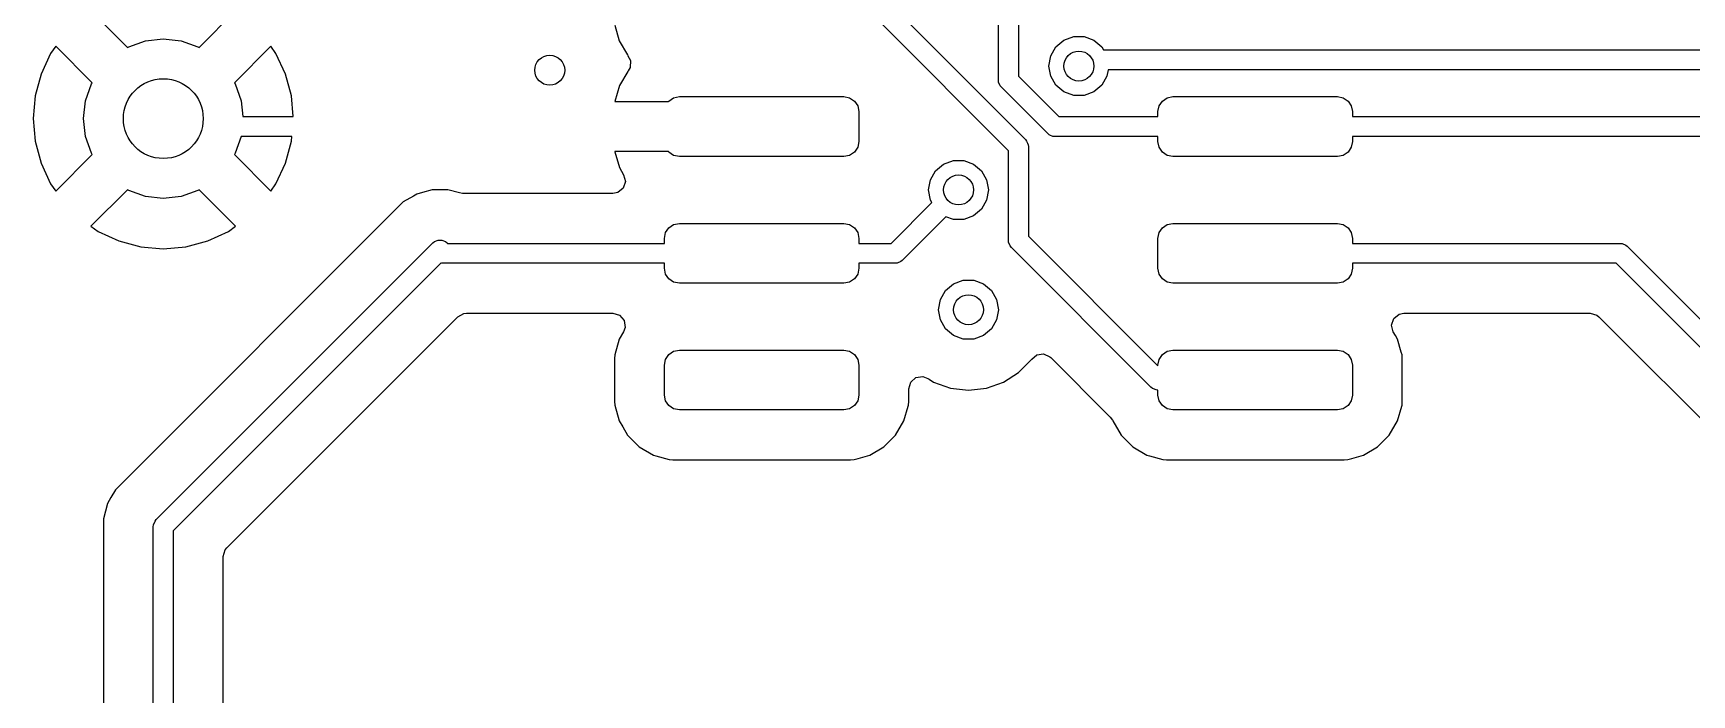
# Model space of a CAD drawing. Extents: x 2.85 to 10.26, y -4.55 to -2.42.
# Drawn here: x 5.914 to 6.569, y -3.168 to -2.907 of the extents above; entities that cross this region are included whole.
import ezdxf

# ---------------------------------------------------------------- set-up
doc = ezdxf.new("R2010")
doc.units = 0
doc.header["$MEASUREMENT"] = 0
doc.layers.add('BLACK', color=7, linetype='CONTINUOUS')

msp = doc.modelspace()

# ---------------------------------------------------------------- linework, layer by layer
at = {"layer": 'BLACK', "linetype": 'CONTINUOUS'}
for p, q in [((6.29528, -2.9252), (6.29528, -2.70079)), ((6.30315, -2.70242), (6.30315, -2.92357)), ((5.93699, -2.89787), (5.9514, -2.91228)), ((5.9797, -2.91228), (5.99411, -2.89787)), ((6.25591, -2.89859), (6.30593, -2.94862)), ((6.1438, -2.90345), (6.1456, -2.90966)), ((6.29921, -2.95304), (6.24918, -2.90301)), ((5.92307, -2.91179), (5.92106, -2.91467)), ((5.93748, -2.9262), (5.92307, -2.91179)), ((5.92307, -2.91179), (5.92307, -2.91179)), ((5.9514, -2.91228), (5.95189, -2.91198)), ((5.95189, -2.91198), (5.95854, -2.90965)), ((5.95854, -2.90965), (5.96555, -2.90886)), ((5.96555, -2.90886), (5.97256, -2.90965)), ((5.97256, -2.90965), (5.97922, -2.91198)), ((5.97922, -2.91198), (5.9797, -2.91228)), ((6.00803, -2.91179), (5.99362, -2.9262)), ((6.01004, -2.91467), (6.00803, -2.91179)), ((6.1456, -2.90966), (6.1456, -2.90966)), ((6.1456, -2.90966), (6.14889, -2.91523)), ((6.31594, -2.91558), (6.31799, -2.91202)), ((6.31799, -2.91202), (6.32113, -2.90939)), ((6.32113, -2.90939), (6.32499, -2.90798)), ((6.32499, -2.90798), (6.32909, -2.90798)), ((6.32909, -2.90798), (6.33294, -2.90939)), ((6.33294, -2.90939), (6.33609, -2.91202)), ((6.33609, -2.91202), (6.33676, -2.91319)), ((6.33676, -2.91319), (8.49463, -2.91319)), ((5.92106, -2.91467), (5.91727, -2.92278)), ((5.92106, -2.91467), (5.92106, -2.91467)), ((6.01383, -2.92278), (6.01004, -2.91467)), ((6.01004, -2.91467), (6.01004, -2.91467)), ((6.14889, -2.91523), (6.14908, -2.91547)), ((6.14908, -2.91547), (6.14899, -2.91554)), ((6.14899, -2.91554), (6.15005, -2.91748)), ((6.14985, -2.92022), (6.14903, -2.9215)), ((6.15005, -2.91748), (6.14985, -2.92022)), ((6.31523, -2.91962), (6.31594, -2.91558)), ((6.31594, -2.92366), (6.31523, -2.91962)), ((5.91727, -2.92278), (5.91496, -2.93143)), ((5.91727, -2.92278), (5.91727, -2.92278)), ((5.93484, -2.93335), (5.93717, -2.92669)), ((5.93717, -2.92669), (5.93748, -2.9262)), ((5.99362, -2.9262), (5.99393, -2.92669)), ((5.99393, -2.92669), (5.99626, -2.93335)), ((6.01615, -2.93143), (6.01383, -2.92278)), ((6.01383, -2.92278), (6.01383, -2.92278)), ((6.14891, -2.92179), (6.14562, -2.92735)), ((6.1491, -2.92155), (6.14891, -2.92179)), ((6.14903, -2.9215), (6.1491, -2.92155)), ((6.29535, -2.92596), (6.29528, -2.9252)), ((6.29594, -2.92738), (6.29535, -2.92596)), ((6.30315, -2.92357), (6.31915, -2.93957)), ((6.31799, -2.92721), (6.31594, -2.92366)), ((6.32113, -2.92984), (6.31799, -2.92721)), ((6.33609, -2.92721), (6.33294, -2.92984)), ((6.33814, -2.92366), (6.33609, -2.92721)), ((6.33859, -2.92106), (6.33814, -2.92366)), ((8.49626, -2.92106), (6.33859, -2.92106)), ((5.91496, -2.93143), (5.91417, -2.94035)), ((5.91496, -2.93143), (5.91496, -2.93143)), ((5.93406, -2.94035), (5.93484, -2.93335)), ((5.99626, -2.93335), (5.99696, -2.93957)), ((6.01686, -2.93957), (6.01615, -2.93143)), ((6.01615, -2.93143), (6.01615, -2.93143)), ((6.14562, -2.92735), (6.14381, -2.93356)), ((6.14381, -2.93356), (6.14381, -2.93366)), ((6.14381, -2.93366), (6.14381, -2.93366)), ((6.14381, -2.93366), (6.16496, -2.93366)), ((6.16496, -2.93366), (6.16512, -2.93342)), ((6.16512, -2.93342), (6.16703, -2.93214)), ((6.16703, -2.93214), (6.16929, -2.93169)), ((6.16929, -2.93169), (6.23425, -2.93169)), ((6.23425, -2.93169), (6.23651, -2.93214)), ((6.23651, -2.93214), (6.23843, -2.93342)), ((6.23843, -2.93342), (6.23971, -2.93534)), ((6.29643, -2.92798), (6.29594, -2.92738)), ((6.31474, -2.94629), (6.29643, -2.92798)), ((6.32499, -2.93125), (6.32113, -2.92984)), ((6.32909, -2.93125), (6.32499, -2.93125)), ((6.33294, -2.92984), (6.32909, -2.93125)), ((6.35872, -2.93534), (6.36, -2.93342)), ((6.36, -2.93342), (6.36191, -2.93214)), ((6.36191, -2.93214), (6.36417, -2.93169)), ((6.36417, -2.93169), (6.42913, -2.93169)), ((6.42913, -2.93169), (6.43139, -2.93214)), ((6.43139, -2.93214), (6.43331, -2.93342)), ((6.43331, -2.93342), (6.43459, -2.93534)), ((5.99696, -2.93957), (6.01686, -2.93957)), ((6.23971, -2.93534), (6.24016, -2.9376)), ((6.24016, -2.9376), (6.24016, -2.94941)), ((6.31915, -2.93957), (6.35827, -2.93957)), ((6.35827, -2.9376), (6.35872, -2.93534)), ((6.35827, -2.93957), (6.35827, -2.9376)), ((6.43459, -2.93534), (6.43504, -2.9376)), ((6.43504, -2.9376), (6.43504, -2.93957)), ((6.43504, -2.93957), (7.52224, -2.93957)), ((5.91417, -2.94035), (5.91417, -2.94035)), ((5.91417, -2.94035), (5.91496, -2.94928)), ((5.93484, -2.94736), (5.93406, -2.94035)), ((6.31533, -2.94678), (6.31474, -2.94629)), ((6.31555, -2.94687), (6.31533, -2.94678)), ((6.31675, -2.94737), (6.31555, -2.94687)), ((5.91496, -2.94928), (5.91496, -2.94928)), ((5.91496, -2.94928), (5.91727, -2.95793)), ((5.93717, -2.95402), (5.93484, -2.94736)), ((5.99623, -2.94744), (5.99393, -2.95402)), ((6.01631, -2.94744), (5.99623, -2.94744)), ((6.01383, -2.95793), (6.01615, -2.94928)), ((6.01615, -2.94928), (6.01631, -2.94744)), ((6.01615, -2.94928), (6.01615, -2.94928)), ((6.16496, -2.95335), (6.14381, -2.95335)), ((6.14381, -2.95335), (6.14381, -2.95335)), ((6.14381, -2.95335), (6.14381, -2.95344)), ((6.16512, -2.95359), (6.16496, -2.95335)), ((6.23971, -2.95167), (6.23843, -2.95359)), ((6.24016, -2.94941), (6.23971, -2.95167)), ((6.29921, -2.98839), (6.29921, -2.95304)), ((6.30593, -2.94862), (6.30642, -2.94922)), ((6.30642, -2.94922), (6.30678, -2.95007)), ((6.30678, -2.95007), (6.30701, -2.95064)), ((6.30701, -2.95064), (6.30709, -2.9514)), ((6.30709, -2.9514), (6.30709, -2.98676)), ((6.31752, -2.94744), (6.31675, -2.94737)), ((6.35827, -2.94744), (6.31752, -2.94744)), ((6.35827, -2.94941), (6.35827, -2.94744)), ((6.35872, -2.95167), (6.35827, -2.94941)), ((6.36, -2.95359), (6.35872, -2.95167)), ((6.43459, -2.95167), (6.43331, -2.95359)), ((6.43504, -2.94941), (6.43459, -2.95167)), ((7.52061, -2.94744), (6.43504, -2.94744)), ((6.43504, -2.94744), (6.43504, -2.94941)), ((5.91727, -2.95793), (5.91727, -2.95793)), ((5.91727, -2.95793), (5.92106, -2.96604)), ((5.92307, -2.96892), (5.93748, -2.95451)), ((5.93748, -2.95451), (5.93717, -2.95402)), ((5.99393, -2.95402), (5.99362, -2.95451)), ((5.99362, -2.95451), (6.00803, -2.96892)), ((6.01004, -2.96604), (6.01383, -2.95793)), ((6.01383, -2.95793), (6.01383, -2.95793)), ((6.14381, -2.95344), (6.14562, -2.95965)), ((6.14562, -2.95965), (6.1473, -2.9625)), ((6.16703, -2.95487), (6.16512, -2.95359)), ((6.16929, -2.95531), (6.16703, -2.95487)), ((6.23425, -2.95531), (6.16929, -2.95531)), ((6.23651, -2.95487), (6.23425, -2.95531)), ((6.23843, -2.95359), (6.23651, -2.95487)), ((6.27048, -2.96091), (6.27362, -2.95828)), ((6.27362, -2.95828), (6.27748, -2.95687)), ((6.27748, -2.95687), (6.28158, -2.95687)), ((6.28158, -2.95687), (6.28543, -2.95828)), ((6.28543, -2.95828), (6.28858, -2.96091)), ((6.36191, -2.95487), (6.36, -2.95359)), ((6.36417, -2.95531), (6.36191, -2.95487)), ((6.42913, -2.95531), (6.36417, -2.95531)), ((6.43139, -2.95487), (6.42913, -2.95531)), ((6.43331, -2.95359), (6.43139, -2.95487)), ((5.92106, -2.96604), (5.92307, -2.96892)), ((6.00803, -2.96892), (6.01004, -2.96604)), ((6.14798, -2.96516), (6.1471, -2.96777)), ((6.1473, -2.9625), (6.14798, -2.96516)), ((6.26772, -2.9685), (6.26843, -2.96446)), ((6.26843, -2.96446), (6.27048, -2.96091)), ((6.28858, -2.96091), (6.29063, -2.96446)), ((6.29063, -2.96446), (6.29134, -2.9685)), ((5.9514, -2.96843), (5.93699, -2.98284)), ((5.95189, -2.96873), (5.9514, -2.96843)), ((5.95854, -2.97106), (5.95189, -2.96873)), ((5.96555, -2.97185), (5.95854, -2.97106)), ((5.97256, -2.97106), (5.96555, -2.97185)), ((5.97922, -2.96873), (5.97256, -2.97106)), ((5.9797, -2.96843), (5.97922, -2.96873)), ((5.99411, -2.98284), (5.9797, -2.96843)), ((6.06429, -2.97089), (6.06029, -2.97321)), ((6.06568, -2.9701), (6.06429, -2.97089)), ((6.06429, -2.97089), (6.06429, -2.97089)), ((6.06792, -2.96949), (6.06568, -2.9701)), ((6.06568, -2.9701), (6.06568, -2.9701)), ((6.07169, -2.96848), (6.06792, -2.96949)), ((6.07792, -2.96848), (6.07169, -2.96848)), ((6.08244, -2.9697), (6.07792, -2.96848)), ((6.07792, -2.96848), (6.07792, -2.96848)), ((6.0837, -2.96986), (6.08244, -2.9697)), ((6.1431, -2.96986), (6.0837, -2.96986)), ((6.14496, -2.96949), (6.1431, -2.96986)), ((6.1471, -2.96777), (6.14496, -2.96949)), ((6.26843, -2.97254), (6.26772, -2.9685)), ((6.26897, -2.97349), (6.26843, -2.97254)), ((6.29063, -2.97254), (6.28858, -2.9761)), ((6.29134, -2.9685), (6.29063, -2.97254)), ((6.06029, -2.97321), (5.94663, -3.08686)), ((6.06029, -2.97321), (6.06029, -2.97321)), ((6.2529, -2.98957), (6.26897, -2.97349)), ((6.27453, -2.97906), (6.25731, -2.99629)), ((6.27748, -2.98014), (6.27453, -2.97906)), ((6.28543, -2.97873), (6.28158, -2.98014)), ((6.28858, -2.9761), (6.28543, -2.97873)), ((5.93699, -2.98284), (5.93986, -2.98485)), ((5.93986, -2.98485), (5.93986, -2.98485)), ((5.93986, -2.98485), (5.94798, -2.98863)), ((5.98312, -2.98863), (5.99124, -2.98485)), ((5.99124, -2.98485), (5.99411, -2.98284)), ((6.16339, -2.9876), (6.16384, -2.98534)), ((6.16384, -2.98534), (6.16512, -2.98342)), ((6.16512, -2.98342), (6.16703, -2.98214)), ((6.16703, -2.98214), (6.16929, -2.98169)), ((6.16929, -2.98169), (6.23425, -2.98169)), ((6.23425, -2.98169), (6.23651, -2.98214)), ((6.23651, -2.98214), (6.23843, -2.98342)), ((6.23843, -2.98342), (6.23971, -2.98534)), ((6.23971, -2.98534), (6.24016, -2.9876)), ((6.28158, -2.98014), (6.27748, -2.98014)), ((6.35827, -2.9876), (6.35872, -2.98534)), ((6.35872, -2.98534), (6.36, -2.98342)), ((6.36, -2.98342), (6.36191, -2.98214)), ((6.36191, -2.98214), (6.36417, -2.98169)), ((6.36417, -2.98169), (6.42913, -2.98169)), ((6.42913, -2.98169), (6.43139, -2.98214)), ((6.43139, -2.98214), (6.43331, -2.98342)), ((6.43331, -2.98342), (6.43459, -2.98534)), ((6.43459, -2.98534), (6.43504, -2.9876)), ((5.94798, -2.98863), (5.94798, -2.98863)), ((5.94798, -2.98863), (5.95663, -2.99095)), ((5.95663, -2.99095), (5.95663, -2.99095)), ((5.95663, -2.99095), (5.96555, -2.99173)), ((5.96277, -3.09859), (6.07202, -2.98934)), ((5.96555, -2.99173), (5.97447, -2.99095)), ((5.96555, -2.99173), (5.96555, -2.99173)), ((5.97447, -2.99095), (5.98312, -2.98863)), ((5.97447, -2.99095), (5.97447, -2.99095)), ((5.98312, -2.98863), (5.98312, -2.98863)), ((6.07202, -2.98934), (6.07262, -2.98885)), ((6.07262, -2.98885), (6.07404, -2.98826)), ((6.07404, -2.98826), (6.07557, -2.98826)), ((6.07557, -2.98826), (6.07699, -2.98885)), ((6.07699, -2.98885), (6.07699, -2.98885)), ((6.07699, -2.98885), (6.07759, -2.98934)), ((6.07759, -2.98934), (6.07781, -2.98957)), ((6.07781, -2.98957), (6.16339, -2.98957)), ((6.16339, -2.98957), (6.16339, -2.9876)), ((6.24016, -2.9876), (6.24016, -2.98957)), ((6.24016, -2.98957), (6.2529, -2.98957)), ((6.29929, -2.98915), (6.29921, -2.98839)), ((6.29988, -2.99057), (6.29929, -2.98915)), ((6.30037, -2.99117), (6.29988, -2.99057)), ((6.35548, -3.04629), (6.30037, -2.99117)), ((6.30709, -2.98676), (6.35827, -3.03794)), ((6.35827, -2.99941), (6.35827, -2.9876)), ((6.43504, -2.9876), (6.43504, -2.98957)), ((6.43504, -2.98957), (6.54075, -2.98957)), ((6.54075, -2.98957), (6.54152, -2.98964)), ((6.54152, -2.98964), (6.54294, -2.99023)), ((6.54294, -2.99023), (6.54353, -2.99072)), ((6.54353, -2.99072), (6.8769, -3.32408)), ((6.07521, -2.99728), (5.96949, -3.10301)), ((6.07541, -2.99737), (6.07521, -2.99728)), ((6.07618, -2.99744), (6.07541, -2.99737)), ((6.16339, -2.99744), (6.07618, -2.99744)), ((6.16339, -2.99941), (6.16339, -2.99744)), ((6.25453, -2.99744), (6.24016, -2.99744)), ((6.24016, -2.99744), (6.24016, -2.99941)), ((6.2553, -2.99737), (6.25453, -2.99744)), ((6.25671, -2.99678), (6.2553, -2.99737)), ((6.25731, -2.99629), (6.25671, -2.99678)), ((6.53912, -2.99744), (6.43504, -2.99744)), ((6.43504, -2.99744), (6.43504, -2.99941)), ((6.87134, -3.32966), (6.53912, -2.99744)), ((6.16384, -3.00167), (6.16339, -2.99941)), ((6.16512, -3.00359), (6.16384, -3.00167)), ((6.16703, -3.00487), (6.16512, -3.00359)), ((6.16929, -3.00531), (6.16703, -3.00487)), ((6.23425, -3.00531), (6.16929, -3.00531)), ((6.23651, -3.00487), (6.23425, -3.00531)), ((6.23843, -3.00359), (6.23651, -3.00487)), ((6.23971, -3.00167), (6.23843, -3.00359)), ((6.24016, -2.99941), (6.23971, -3.00167)), ((6.27442, -3.00816), (6.27756, -3.00552)), ((6.27756, -3.00552), (6.28141, -3.00412)), ((6.28141, -3.00412), (6.28552, -3.00412)), ((6.28552, -3.00412), (6.28937, -3.00552)), ((6.28937, -3.00552), (6.29251, -3.00816)), ((6.35872, -3.00167), (6.35827, -2.99941)), ((6.36, -3.00359), (6.35872, -3.00167)), ((6.36191, -3.00487), (6.36, -3.00359)), ((6.36417, -3.00531), (6.36191, -3.00487)), ((6.42913, -3.00531), (6.36417, -3.00531)), ((6.43139, -3.00487), (6.42913, -3.00531)), ((6.43331, -3.00359), (6.43139, -3.00487)), ((6.43459, -3.00167), (6.43331, -3.00359)), ((6.43504, -2.99941), (6.43459, -3.00167)), ((6.27165, -3.01575), (6.27237, -3.01171)), ((6.27237, -3.01171), (6.27442, -3.00816)), ((6.29251, -3.00816), (6.29456, -3.01171)), ((6.29456, -3.01171), (6.29528, -3.01575)), ((5.99062, -3.10974), (6.08179, -3.01858)), ((6.08179, -3.01858), (6.0842, -3.01726)), ((6.0842, -3.01726), (6.08524, -3.01715)), ((6.08524, -3.01715), (6.14307, -3.01715)), ((6.14307, -3.01715), (6.14571, -3.01792)), ((6.14571, -3.01792), (6.14752, -3.02)), ((6.27237, -3.01979), (6.27165, -3.01575)), ((6.29528, -3.01575), (6.29456, -3.01979)), ((6.45134, -3.01924), (6.45349, -3.01751)), ((6.45349, -3.01751), (6.45535, -3.01715)), ((6.45535, -3.01715), (6.52893, -3.01715)), ((6.52893, -3.01715), (6.53157, -3.01792)), ((6.53157, -3.01792), (6.53239, -3.01858)), ((6.53239, -3.01858), (6.84918, -3.33538)), ((6.14728, -3.02451), (6.1456, -3.02735)), ((6.14791, -3.02272), (6.14728, -3.02451)), ((6.14752, -3.02), (6.14791, -3.02272)), ((6.27442, -3.02334), (6.27237, -3.01979)), ((6.27756, -3.02598), (6.27442, -3.02334)), ((6.29251, -3.02334), (6.28937, -3.02598)), ((6.29456, -3.01979), (6.29251, -3.02334)), ((6.45047, -3.02185), (6.45134, -3.01924)), ((6.45115, -3.02451), (6.45047, -3.02185)), ((6.45202, -3.02598), (6.45115, -3.02451)), ((6.1456, -3.02735), (6.1438, -3.03356)), ((6.1456, -3.02735), (6.1456, -3.02735)), ((6.16703, -3.03214), (6.16929, -3.03169)), ((6.16929, -3.03169), (6.23425, -3.03169)), ((6.23425, -3.03169), (6.23651, -3.03214)), ((6.28141, -3.02738), (6.27756, -3.02598)), ((6.28552, -3.02738), (6.28141, -3.02738)), ((6.28937, -3.02598), (6.28552, -3.02738)), ((6.36191, -3.03214), (6.36417, -3.03169)), ((6.36417, -3.03169), (6.42913, -3.03169)), ((6.42913, -3.03169), (6.43139, -3.03214)), ((6.45282, -3.02735), (6.45202, -3.02598)), ((6.45431, -3.03245), (6.45282, -3.02735)), ((6.45282, -3.02735), (6.45282, -3.02735)), ((6.1438, -3.03356), (6.14368, -3.03501)), ((6.14368, -3.03501), (6.14368, -3.052)), ((6.1438, -3.03356), (6.1438, -3.03356)), ((6.16339, -3.0376), (6.16384, -3.03534)), ((6.16339, -3.04941), (6.16339, -3.0376)), ((6.16384, -3.03534), (6.16512, -3.03342)), ((6.16512, -3.03342), (6.16703, -3.03214)), ((6.23651, -3.03214), (6.23843, -3.03342)), ((6.23843, -3.03342), (6.23971, -3.03534)), ((6.23971, -3.03534), (6.24016, -3.0376)), ((6.24016, -3.0376), (6.24016, -3.04941)), ((6.30324, -3.04054), (6.30826, -3.03552)), ((6.30826, -3.03552), (6.30832, -3.03543)), ((6.30832, -3.03543), (6.30837, -3.03538)), ((6.30837, -3.03538), (6.30843, -3.03531)), ((6.30843, -3.03531), (6.30844, -3.03532)), ((6.30844, -3.03532), (6.31038, -3.03361)), ((6.31038, -3.03361), (6.3131, -3.03319)), ((6.3131, -3.03319), (6.31561, -3.0343)), ((6.31561, -3.0343), (6.3159, -3.03457)), ((6.3159, -3.03457), (6.33918, -3.05785)), ((6.35827, -3.0376), (6.35872, -3.03534)), ((6.35827, -3.03794), (6.35827, -3.0376)), ((6.35872, -3.03534), (6.36, -3.03342)), ((6.36, -3.03342), (6.36191, -3.03214)), ((6.43139, -3.03214), (6.43331, -3.03342)), ((6.43331, -3.03342), (6.43459, -3.03534)), ((6.43459, -3.03534), (6.43504, -3.0376)), ((6.43504, -3.0376), (6.43504, -3.04941)), ((6.45463, -3.03356), (6.45431, -3.03245)), ((6.45474, -3.03501), (6.45463, -3.03356)), ((6.45474, -3.052), (6.45474, -3.03501)), ((6.25986, -3.04697), (6.26064, -3.04433)), ((6.26064, -3.04433), (6.26272, -3.04253)), ((6.26272, -3.04253), (6.26544, -3.04214)), ((6.26544, -3.04214), (6.26734, -3.04284)), ((6.26734, -3.04284), (6.26795, -3.04322)), ((6.26795, -3.04322), (6.2697, -3.04432)), ((6.2697, -3.04432), (6.27641, -3.04667)), ((6.29052, -3.04667), (6.29723, -3.04432)), ((6.29723, -3.04432), (6.30324, -3.04054)), ((6.16384, -3.05167), (6.16339, -3.04941)), ((6.16512, -3.05359), (6.16384, -3.05167)), ((6.23971, -3.05167), (6.23843, -3.05359)), ((6.24016, -3.04941), (6.23971, -3.05167)), ((6.25986, -3.052), (6.25986, -3.04697)), ((6.27641, -3.04667), (6.27641, -3.04667)), ((6.27641, -3.04667), (6.28346, -3.04746)), ((6.28346, -3.04746), (6.29052, -3.04667)), ((6.28346, -3.04746), (6.28346, -3.04746)), ((6.28346, -3.04746), (6.28346, -3.04746)), ((6.29052, -3.04667), (6.29052, -3.04667)), ((6.29052, -3.04667), (6.29052, -3.04667)), ((6.35608, -3.04678), (6.35548, -3.04629)), ((6.3565, -3.04695), (6.35608, -3.04678)), ((6.3575, -3.04737), (6.3565, -3.04695)), ((6.35827, -3.04744), (6.3575, -3.04737)), ((6.35827, -3.04941), (6.35827, -3.04744)), ((6.35872, -3.05167), (6.35827, -3.04941)), ((6.36, -3.05359), (6.35872, -3.05167)), ((6.43459, -3.05167), (6.43331, -3.05359)), ((6.43504, -3.04941), (6.43459, -3.05167)), ((6.14368, -3.052), (6.1438, -3.05345)), ((6.1438, -3.05345), (6.1438, -3.05345)), ((6.1438, -3.05345), (6.1456, -3.05966)), ((6.16703, -3.05487), (6.16512, -3.05359)), ((6.16929, -3.05531), (6.16703, -3.05487)), ((6.23425, -3.05531), (6.16929, -3.05531)), ((6.23651, -3.05487), (6.23425, -3.05531)), ((6.23843, -3.05359), (6.23651, -3.05487)), ((6.25794, -3.05966), (6.25963, -3.05384)), ((6.25963, -3.05384), (6.25975, -3.05345)), ((6.25975, -3.05345), (6.25986, -3.052)), ((6.25975, -3.05345), (6.25975, -3.05345)), ((6.25986, -3.052), (6.25986, -3.052)), ((6.33918, -3.05785), (6.33918, -3.05785)), ((6.33918, -3.05785), (6.33944, -3.05811)), ((6.33944, -3.05811), (6.34032, -3.0594)), ((6.36191, -3.05487), (6.36, -3.05359)), ((6.36417, -3.05531), (6.36191, -3.05487)), ((6.42913, -3.05531), (6.36417, -3.05531)), ((6.43139, -3.05487), (6.42913, -3.05531)), ((6.43331, -3.05359), (6.43139, -3.05487)), ((6.45282, -3.05966), (6.45452, -3.05384)), ((6.45452, -3.05384), (6.45463, -3.05345)), ((6.45463, -3.05345), (6.45474, -3.052)), ((6.45463, -3.05345), (6.45463, -3.05345)), ((6.45474, -3.052), (6.45474, -3.052)), ((6.1456, -3.05966), (6.1456, -3.05966)), ((6.1456, -3.05966), (6.1456, -3.05966)), ((6.1456, -3.05966), (6.14694, -3.06193)), ((6.14694, -3.06193), (6.14889, -3.06523)), ((6.25465, -3.06523), (6.25794, -3.05966)), ((6.34032, -3.0594), (6.34033, -3.0594)), ((6.34033, -3.0594), (6.34041, -3.05955)), ((6.34041, -3.05955), (6.34046, -3.05962)), ((6.34046, -3.05962), (6.34048, -3.05966)), ((6.34048, -3.05966), (6.34378, -3.06523)), ((6.44953, -3.06523), (6.45282, -3.05966)), ((6.14889, -3.06523), (6.14889, -3.06523)), ((6.14889, -3.06523), (6.15347, -3.06981)), ((6.15347, -3.06981), (6.15347, -3.06981)), ((6.15347, -3.06981), (6.15347, -3.06981)), ((6.15347, -3.06981), (6.15904, -3.0731)), ((6.2445, -3.0731), (6.25007, -3.06981)), ((6.25007, -3.06981), (6.25465, -3.06523)), ((6.34378, -3.06523), (6.34378, -3.06523)), ((6.34378, -3.06523), (6.34835, -3.06981)), ((6.34835, -3.06981), (6.34835, -3.06981)), ((6.34835, -3.06981), (6.34835, -3.06981)), ((6.34835, -3.06981), (6.35392, -3.0731)), ((6.43939, -3.0731), (6.44496, -3.06981)), ((6.44496, -3.06981), (6.44953, -3.06523)), ((6.15904, -3.0731), (6.15999, -3.07338)), ((6.15999, -3.07338), (6.16525, -3.07491)), ((6.16525, -3.07491), (6.16525, -3.07491)), ((6.16525, -3.07491), (6.16525, -3.07491)), ((6.16525, -3.07491), (6.1667, -3.07502)), ((6.1667, -3.07502), (6.16671, -3.07502)), ((6.16671, -3.07502), (6.23684, -3.07502)), ((6.23684, -3.07502), (6.23829, -3.07491)), ((6.23684, -3.07502), (6.23684, -3.07502)), ((6.23829, -3.07491), (6.23993, -3.07443)), ((6.23829, -3.07491), (6.23829, -3.07491)), ((6.23829, -3.07491), (6.23829, -3.07491)), ((6.23993, -3.07443), (6.2445, -3.0731)), ((6.35392, -3.0731), (6.35488, -3.07338)), ((6.35488, -3.07338), (6.36013, -3.07491)), ((6.36013, -3.07491), (6.36013, -3.07491)), ((6.36013, -3.07491), (6.36013, -3.07491)), ((6.36013, -3.07491), (6.36159, -3.07502)), ((6.36159, -3.07502), (6.36159, -3.07502)), ((6.36159, -3.07502), (6.43172, -3.07502)), ((6.43172, -3.07502), (6.43317, -3.07491)), ((6.43172, -3.07502), (6.43172, -3.07502)), ((6.43317, -3.07491), (6.43481, -3.07443)), ((6.43317, -3.07491), (6.43317, -3.07491)), ((6.43317, -3.07491), (6.43317, -3.07491)), ((6.43481, -3.07443), (6.43939, -3.0731)), ((5.9449, -3.08987), (5.94352, -3.09225)), ((5.94663, -3.08686), (5.9449, -3.08987)), ((5.9449, -3.08987), (5.9449, -3.08987)), ((5.94663, -3.08686), (5.94663, -3.08686)), ((5.94352, -3.09225), (5.94191, -3.09827)), ((5.94191, -3.09827), (5.94191, -3.09827)), ((5.94191, -3.09827), (5.94191, -3.10488)), ((5.96161, -3.10138), (5.96169, -3.10061)), ((5.96161, -3.2093), (5.96161, -3.10138)), ((5.96169, -3.10061), (5.96228, -3.09919)), ((5.96228, -3.09919), (5.96277, -3.09859)), ((5.96949, -3.10301), (5.96949, -3.2093)), ((5.94191, -3.10488), (5.94191, -3.10488)), ((5.94191, -3.10488), (5.94191, -3.19186)), ((5.98919, -3.11319), (5.98997, -3.11055)), ((5.98997, -3.11055), (5.99062, -3.10974)), ((5.98919, -3.19186), (5.98919, -3.11319))]:
    msp.add_line(p, q, dxfattribs=at)
at = {"layer": 'BLACK'}
for centre, radius in [((6.32704, -2.91962), 0.00591), ((6.11811, -2.92126), 0.00591), ((5.96555, -2.94035), 0.01575), ((6.27953, -2.9685), 0.00591), ((6.28346, -3.01575), 0.00591)]:
    msp.add_circle(centre, radius, dxfattribs=at)

doc.saveas('drawing.dxf')
